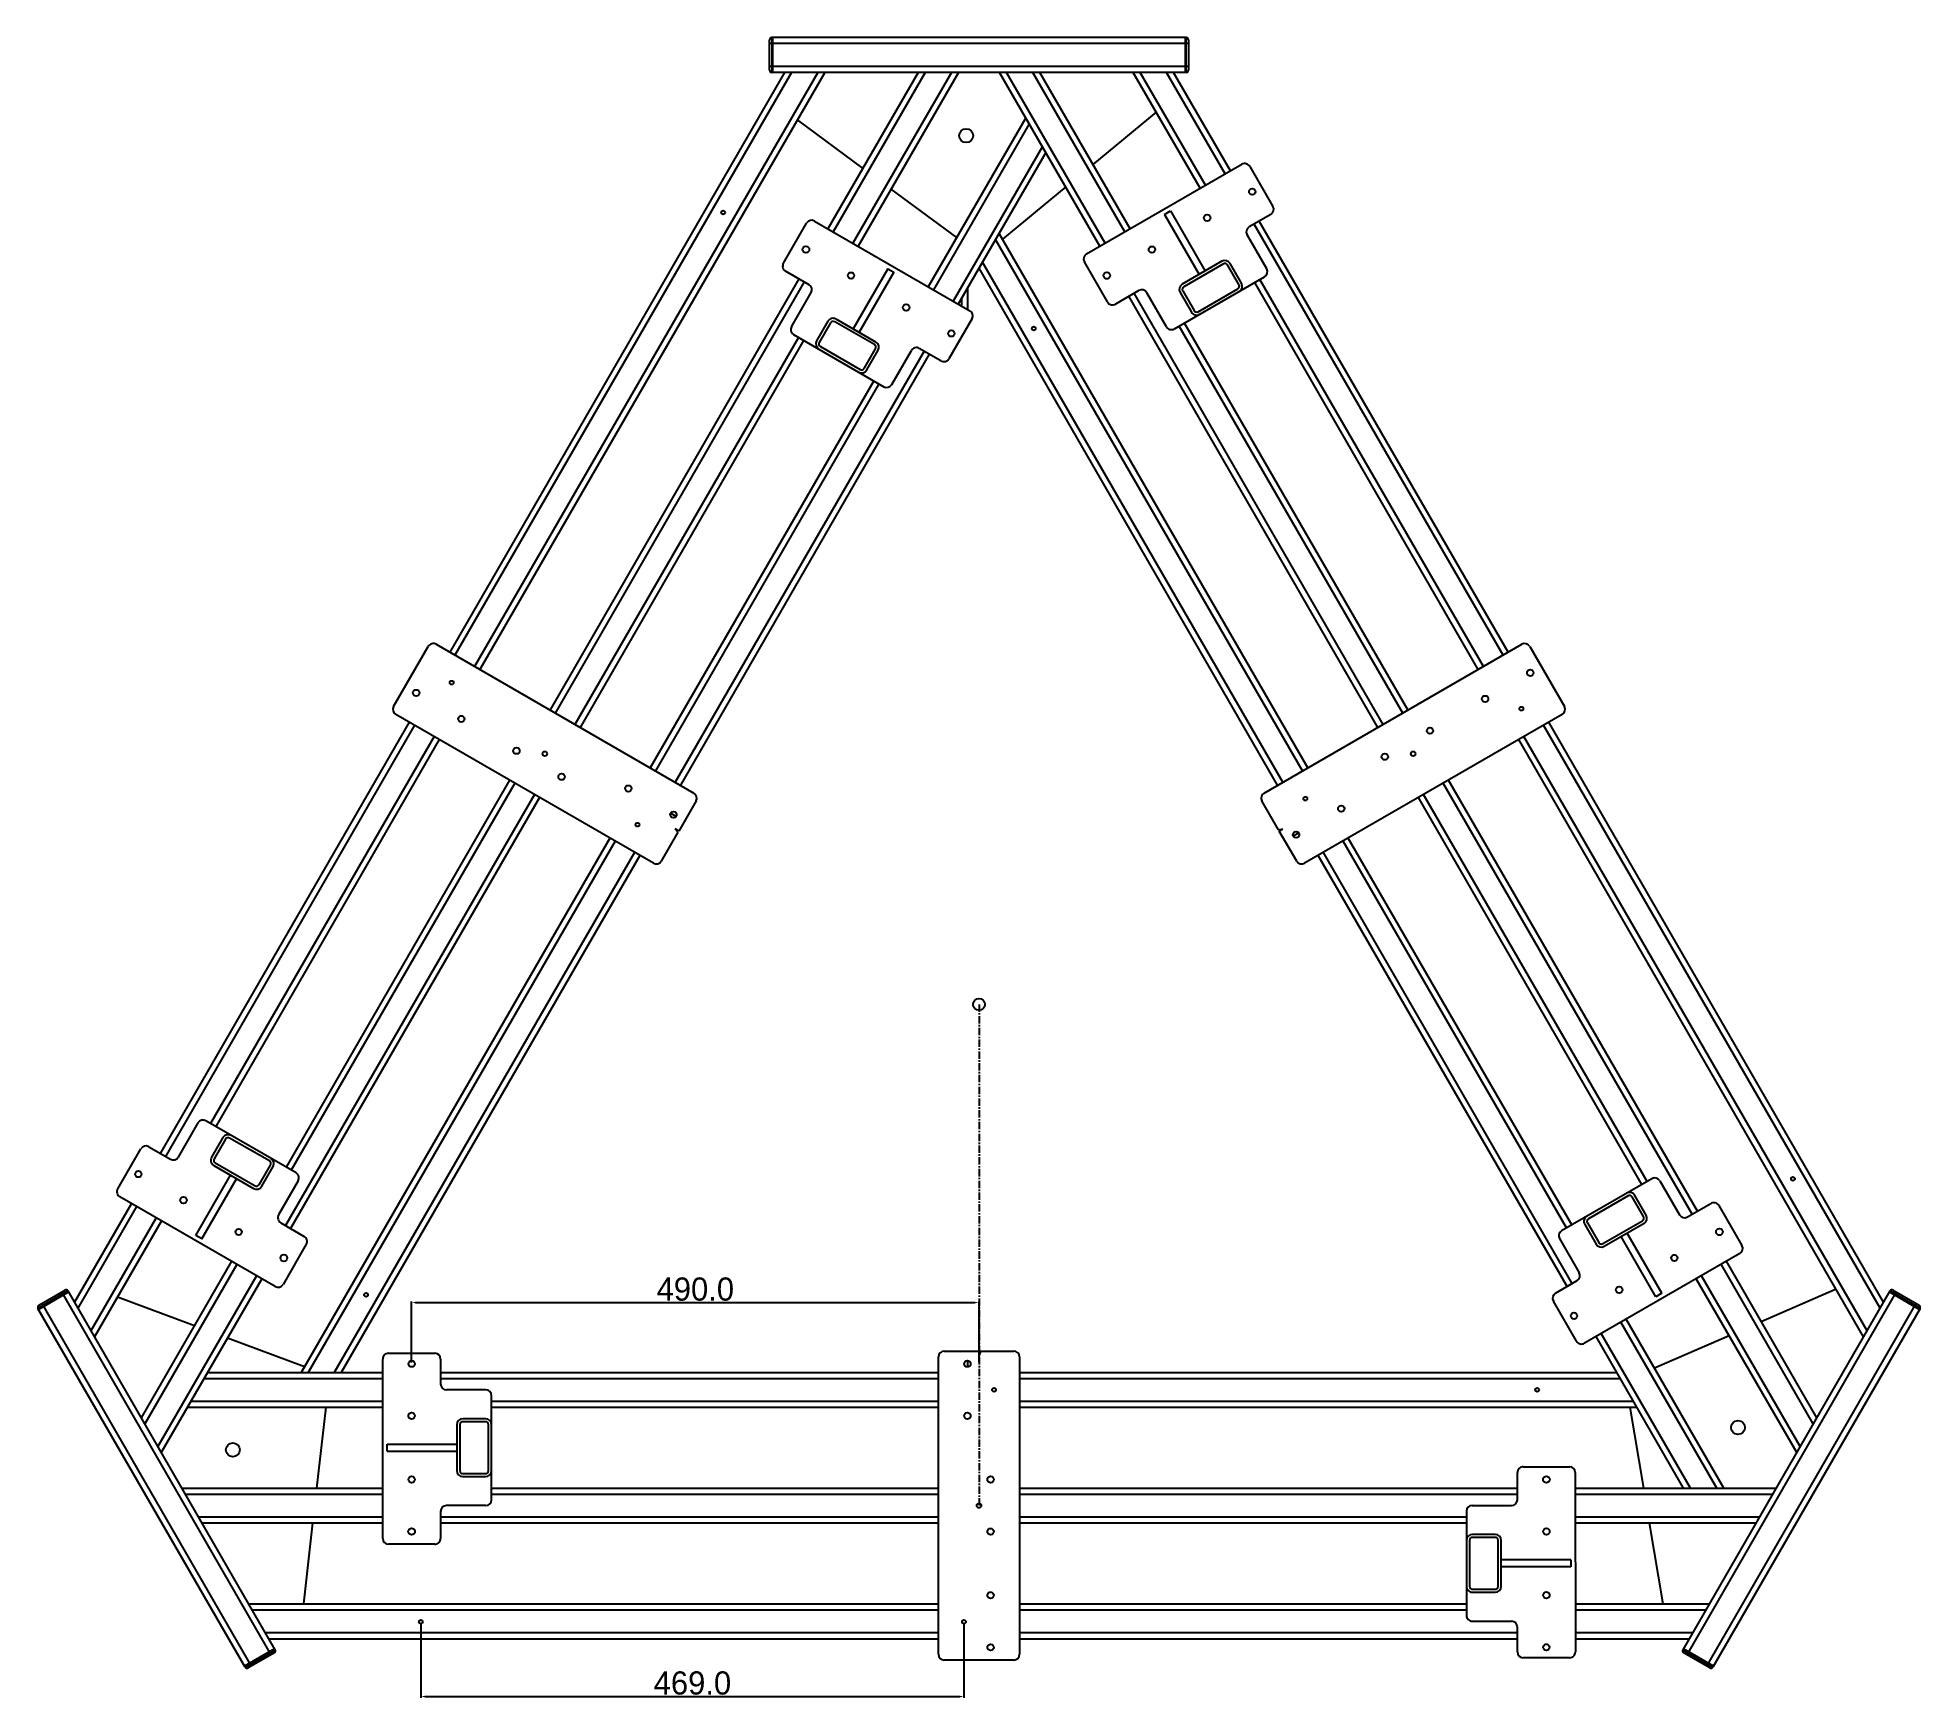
# Model space of a CAD drawing. Extents: x -813 to 813, y -600 to 835.
import ezdxf

# ---------------------------------------------------------------- set-up
doc = ezdxf.new("R2010")
doc.units = 0
doc.header["$MEASUREMENT"] = 0
doc.header["$PDSIZE"] = -1
doc.linetypes.add('CENTER', pattern=[10.16, 6.35, -1.27, 1.27, -1.27])
doc.layers.get('0').update_dxf_attribs({"linetype": 'CONTINUOUS'})
doc.layers.get('DEFPOINTS').update_dxf_attribs({"linetype": 'CONTINUOUS'})
doc.dimstyles.new('ISO-25', dxfattribs={"dimtxt": 2.5, "dimasz": 2.5, "dimexe": 1.25, "dimexo": 0.625, "dimtad": 1, "dimdsep": 46, "dimtxsty": 'STANDARD', "dimcen": 2.5, "dimadec": 0, "dimazin": 0, "dimtfac": 1, "dimtmove": 2, "dimatfit": 3, "dimfxl": 1, "dimtolj": 1, "dimtzin": 0, "dimarcsym": 0})

# ---------------------------------------------------------------- blocks, each defined once
blk = doc.blocks.new('*D41')
at = {"color": 0, "lineweight": -2, "transparency": 16777216}
for p, q in [((-490, -309.5), (-490, -256.6)), ((-486.7, -257.6), (-3.3, -257.6)), ((0, -309.5), (0, -256.6))]:
    blk.add_line(p, q, dxfattribs=at)
at = {"color": 0, "transparency": 16777216}
for points in [[(-486.7, -257.1), (-486.7, -258.2), (-490, -257.6)], [(-3.3, -257.1), (-3.3, -258.2), (0, -257.6)]]:
    blk.add_solid(points, dxfattribs=at)
at = {"layer": 'DEFPOINTS', "color": 0, "transparency": 16777216}
for p in [(0, -257.6), (-490, -310.5), (0, -310.5)]:
    blk.add_point(p, dxfattribs=at)
at = {"color": 0, "transparency": 16777216, "insert": (-245, -246.1), "char_height": 20, "attachment_point": 5}
blk.add_mtext('\\A1;490.0', dxfattribs=at)
blk = doc.blocks.new('*D43')
at = {"color": 0, "lineweight": -2, "transparency": 16777216}
for p, q in [((-482, -534.4), (-482, -599)), ((-13, -534.4), (-13, -599)), ((-478.7, -598), (-16.3, -598))]:
    blk.add_line(p, q, dxfattribs=at)
at = {"color": 0, "transparency": 16777216}
for points in [[(-478.7, -597.4), (-478.7, -598.5), (-482, -598)], [(-16.3, -597.4), (-16.3, -598.5), (-13, -598)]]:
    blk.add_solid(points, dxfattribs=at)
at = {"layer": 'DEFPOINTS', "color": 0, "transparency": 16777216}
for p in [(-482, -533.4), (-13, -533.4), (-13, -598)]:
    blk.add_point(p, dxfattribs=at)
at = {"color": 0, "transparency": 16777216, "insert": (-247.5, -586.4), "char_height": 20, "attachment_point": 5}
blk.add_mtext('\\A1;469.0', dxfattribs=at)

msp = doc.modelspace()

# ---------------------------------------------------------------- linework, layer by layer
at = {"color": 7, "linetype": 'Continuous'}
for p, q in [((-180.92, 807.16), (-180.92, 833.16)), ((180.92, 829.96), (-180.92, 829.96)), ((-178.92, 835.16), (-178.92, 805.16)), ((178.92, 835.16), (-178.92, 835.16)), ((-177.92, 805.16), (-177.92, 835.16)), ((177.92, 835.16), (177.92, 805.16)), ((178.92, 805.16), (178.92, 835.16)), ((180.92, 833.16), (180.92, 807.16)), ((-167.92, 805.16), (-457.09, 304.3)), ((-133.27, 805.16), (-431.11, 289.3)), ((180.92, 810.36), (-180.92, 810.36)), ((178.92, 805.16), (-178.92, 805.16)), ((-52.45, 805.16), (-130.48, 670)), ((-17.8, 805.16), (-104.5, 655)), ((104.5, 655), (17.8, 805.16)), ((130.48, 670.01), (52.45, 805.16)), ((191.09, 705.02), (133.27, 805.16)), ((217.07, 720.02), (167.92, 805.16)), ((40.41, 766), (-43.88, 620)), ((153.15, 770.73), (98.42, 725.54)), ((-157.01, 764.05), (-100.35, 722.18)), ((57.74, 736), (-17.9, 605)), ((92.81, 648.25), (227.03, 725.77)), ((233.86, 723.94), (253.86, 689.3)), ((-76.07, 704.24), (-19.42, 662.37)), ((74.96, 706.17), (20.22, 660.98)), ((160.11, 682.5), (165.3, 685.5)), ((165.3, 685.5), (195.31, 633.55)), ((-168.93, 640.24), (-148.92, 674.88)), ((-142.09, 676.71), (-7.86, 599.21)), ((160.11, 682.5), (190.12, 630.55)), ((252.03, 682.47), (233.34, 671.68)), ((457.09, 304.3), (242.07, 676.72)), ((283.89, 204.3), (17.32, 666)), ((248.51, 635.41), (231.51, 664.85)), ((-78.78, 635.54), (-108.78, 583.58)), ((-78.78, 635.54), (-73.59, 632.54)), ((257.9, 189.3), (0, 636)), ((110.98, 606.78), (90.98, 641.42)), ((209.86, 641.95), (175.57, 622.14)), ((211.16, 639.7), (176.87, 619.89)), ((224.51, 621.77), (214.71, 638.75)), ((226.77, 623.07), (216.96, 640.05)), ((-155.48, 626.7), (-370.49, 254.3)), ((-146.82, 621.7), (-167.1, 633.41)), ((-73.59, 632.54), (-103.59, 580.58)), ((168.75, 583.56), (246.69, 628.58)), ((189.27, 598.42), (223.56, 618.22)), ((431.11, 289.3), (238.09, 623.61)), ((-161.99, 585.43), (-144.99, 614.87)), ((-15, 610.02), (-15, 603.33)), ((138.08, 616.66), (117.81, 604.95)), ((344.51, 239.3), (129.5, 611.7)), ((161.92, 585.39), (144.92, 614.83)), ((173.67, 615.04), (183.47, 598.07)), ((175.92, 616.34), (185.72, 599.37)), ((-130.44, 590.08), (-140.24, 573.1)), ((-128.19, 588.78), (-137.99, 571.8)), ((-90.34, 569.93), (-124.63, 589.73)), ((-89.04, 572.18), (-123.33, 591.98)), ((-6.03, 592.38), (-26.03, 557.74)), ((370.49, 254.3), (177.48, 588.6)), ((-151.5, 573.6), (-344.51, 239.3)), ((-160.16, 578.6), (-82.22, 533.6)), ((-42.9, 561.7), (-257.9, 189.3)), ((-137.03, 568.25), (-102.74, 548.45)), ((-99.19, 549.4), (-89.39, 566.38)), ((-96.94, 548.1), (-87.14, 565.08)), ((-75.39, 535.43), (-58.39, 564.87)), ((-32.86, 555.91), (-51.56, 566.7)), ((-90.88, 538.6), (-283.88, 204.3)), ((-505.59, 257.28), (-475.61, 309.22)), ((-468.78, 311.05), (-246.21, 182.55)), ((246.21, 182.55), (468.78, 311.05)), ((475.61, 309.22), (505.6, 257.28)), ((-281.2, 121.95), (-503.76, 250.45)), ((503.77, 250.45), (281.2, 121.95)), ((-492.07, 243.7), (-707.09, -128.72)), ((-466.09, 228.7), (-659.11, -105.61)), ((763.93, -287.16), (466.09, 228.7)), ((781.25, -257.16), (492.08, 243.7)), ((-405.47, 193.7), (-598.48, -140.6)), ((620.48, -178.7), (405.47, 193.7)), ((-379.49, 178.7), (-594.5, -193.7)), ((-244.38, 175.72), (-259.37, 149.75)), ((258.75, 150.82), (244.38, 175.72)), ((572.5, -155.6), (379.49, 178.7)), ((-259.99, 148.68), (-274.37, 123.78)), ((-259.37, 149.75), (-262.4, 151.5)), ((-259.99, 148.68), (-262.4, 151.5)), ((258.75, 150.82), (262.41, 151.5)), ((259.38, 149.75), (262.41, 151.5)), ((274.37, 123.78), (259.38, 149.75)), ((-318.87, 143.7), (-585.43, -318)), ((511.88, -190.6), (318.87, 143.7)), ((-292.89, 128.7), (-550.79, -318)), ((507.9, -243.7), (292.89, 128.7)), ((-674.53, -102.48), (-691.53, -131.93)), ((-589.75, -145.64), (-667.7, -100.65)), ((-743.88, -159.45), (-723.88, -124.81)), ((-717.05, -122.97), (-698.36, -133.76)), ((-652.98, -115.15), (-662.78, -132.13)), ((-650.73, -116.45), (-660.53, -133.43)), ((-612.88, -135.29), (-647.18, -115.5)), ((-660.87, -139.23), (-626.58, -159.03)), ((-659.57, -136.98), (-625.28, -156.77)), ((-621.72, -155.82), (-611.93, -138.85)), ((-619.47, -157.12), (-609.68, -140.14)), ((-676.31, -199.6), (-646.32, -147.63)), ((-671.12, -202.59), (-641.13, -150.63)), ((-587.92, -152.47), (-604.92, -181.92)), ((581.16, -150.6), (503.22, -195.6)), ((587.99, -152.43), (604.99, -181.87)), ((-732.09, -172.02), (-781.25, -257.16)), ((-607.8, -243.75), (-742.05, -166.28)), ((560.64, -165.45), (526.34, -185.25)), ((573.99, -183.38), (564.19, -166.4)), ((576.24, -182.08), (566.44, -165.1)), ((611.82, -183.7), (632.1, -171.99)), ((638.93, -173.83), (658.92, -208.47)), ((-706.11, -187.02), (-763.93, -287.16)), ((-603.09, -188.75), (-582.8, -200.45)), ((523.14, -190.1), (532.94, -207.08)), ((525.39, -188.8), (535.19, -205.78)), ((538.74, -206.73), (573.04, -186.93)), ((540.04, -208.98), (574.34, -189.18)), ((-671.12, -202.59), (-676.31, -199.6)), ((-580.97, -207.28), (-600.97, -241.92)), ((501.39, -202.43), (518.39, -231.87)), ((584.59, -252.54), (554.59, -200.58)), ((589.79, -249.54), (559.79, -197.58)), ((-645.48, -222.01), (-723.51, -357.16)), ((657.09, -215.3), (522.86, -292.8)), ((723.51, -357.16), (645.48, -222)), ((-619.5, -237), (-706.19, -387.16)), ((497.87, -249.49), (516.56, -238.7)), ((706.19, -387.16), (619.5, -237)), ((-786.75, -247.64), (-812.73, -262.64)), ((-812.23, -263.5), (-786.25, -248.5)), ((-812, -259.9), (-789.48, -246.9)), ((-628.31, -571.66), (-809.23, -258.3)), ((-611.34, -561.86), (-792.25, -248.5)), ((-607.83, -557.53), (-786.75, -247.64)), ((-744.05, -252.73), (-677.54, -277.54)), ((516.03, -290.97), (496.04, -256.32)), ((589.79, -249.54), (584.59, -252.54)), ((786.75, -247.64), (607.83, -557.53)), ((792.25, -248.5), (611.34, -561.86)), ((809.23, -258.3), (628.31, -571.66)), ((740.19, -246.05), (675.6, -274.18)), ((786.25, -248.5), (812.23, -263.5)), ((812.73, -262.64), (786.75, -247.64)), ((789.48, -246.9), (812, -259.9)), ((-633.81, -572.53), (-812.73, -262.64)), ((643.17, -418), (558.88, -272)), ((812.73, -262.64), (633.81, -572.53)), ((-649.04, -288.17), (-582.54, -312.98)), ((608.53, -418), (532.9, -287)), ((647.92, -286.24), (583.34, -314.37)), ((-515, -461.41), (-515, -306.41)), ((-510, -301.41), (-470, -301.42)), ((-465, -306.42), (-465, -328)), ((-34.99, -561.5), (-34.99, -304.5)), ((-29.99, -299.5), (0, -299.5)), ((0, -299.5), (0, -303)), ((1.24, -299.5), (0, -303)), ((1.24, -299.5), (29.98, -299.5)), ((34.98, -304.5), (34.98, -561.5)), ((-666.26, -318), (-515, -318)), ((-465, -318), (-34.99, -318)), ((34.98, -318), (550.79, -318)), ((-426, -333), (-460, -333)), ((-421, -428), (-421, -338)), ((-683.58, -348), (-515, -348)), ((-571.85, -418), (-563.92, -348)), ((-421, -348), (-34.99, -348)), ((34.98, -348), (568.11, -348)), ((574.09, -418), (562.32, -348)), ((-451, -363.2), (-451, -402.8)), ((-448.4, -363.2), (-448.4, -402.8)), ((-426.2, -358), (-445.8, -358)), ((-426.2, -360.6), (-445.8, -360.6)), ((-423.6, -402.8), (-423.6, -363.2)), ((-511, -386), (-511, -380)), ((-511, -380), (-451, -380)), ((-511, -386), (-451, -386)), ((-445.8, -405.4), (-426.2, -405.4)), ((465, -427.92), (465, -404.5)), ((470, -399.5), (510, -399.5)), ((515, -404.5), (515.03, -559.5)), ((-688.39, -418), (-515, -418)), ((-445.8, -408), (-426.2, -408)), ((-421, -418), (-34.99, -418)), ((34.98, -418), (465, -418)), ((515, -418), (688.39, -418)), ((-465, -438), (-465, -461.42)), ((-426, -433), (-460, -433)), ((421, -437.92), (421.02, -527.92)), ((426, -432.92), (460, -432.92)), ((-671.07, -448), (-515, -448)), ((-583.18, -518), (-575.25, -448)), ((-465, -448), (-34.99, -448)), ((34.98, -448), (421, -448)), ((515, -448), (671.07, -448)), ((590.9, -518), (579.13, -448)), ((-470, -466.42), (-510, -466.41)), ((423.61, -463.12), (423.61, -502.72)), ((445.81, -457.92), (426.21, -457.92)), ((445.81, -460.52), (426.21, -460.52)), ((448.41, -502.72), (448.41, -463.12)), ((451.01, -502.72), (451.01, -463.12)), ((511.01, -479.91), (451.01, -479.92)), ((511.01, -485.91), (451.01, -485.92)), ((511.01, -479.91), (511.01, -485.91)), ((-630.65, -518), (-34.99, -518)), ((34.98, -518), (421.02, -518)), ((426.22, -505.32), (445.82, -505.32)), ((426.22, -507.92), (445.82, -507.92)), ((515.02, -518), (630.65, -518)), ((426.02, -532.92), (460.02, -532.92)), ((-613.33, -548), (-34.99, -548)), ((34.98, -548), (465.02, -548)), ((465.03, -559.5), (465.02, -537.92)), ((515.02, -548), (613.33, -548)), ((-608.33, -556.66), (-634.31, -571.66)), ((-633.81, -572.53), (-607.83, -557.53)), ((-608.56, -560.26), (-631.08, -573.26)), ((29.98, -566.5), (-29.99, -566.5)), ((510.03, -564.5), (470.03, -564.5)), ((607.83, -557.53), (633.81, -572.53)), ((634.31, -571.66), (608.33, -556.66)), ((631.08, -573.26), (608.56, -560.26))]:
    msp.add_line(p, q, dxfattribs=at)
at = {"color": 8, "linetype": 'Continuous'}
for p, q in [((-161.91, 805.16), (-452.59, 301.7)), ((-139.28, 805.16), (-435.61, 291.9)), ((-46.44, 805.16), (-125.98, 667.4)), ((-23.81, 805.16), (-109, 657.6)), ((109, 657.6), (23.81, 805.16)), ((125.97, 667.41), (46.44, 805.16)), ((195.6, 707.62), (139.28, 805.16)), ((212.57, 717.42), (161.91, 805.16)), ((43.42, 760.8), (-39.37, 617.4)), ((54.73, 741.2), (-22.4, 607.6)), ((452.59, 301.7), (237.57, 674.12)), ((279.38, 201.7), (14.32, 660.8)), ((262.41, 191.9), (3, 641.2)), ((-150.98, 624.1), (-365.98, 251.7)), ((-9.8, 619.03), (-9.8, 600.33)), ((435.61, 291.9), (242.6, 626.21)), ((349.01, 241.9), (134, 614.3)), ((365.98, 251.7), (172.97, 586)), ((-156, 576.2), (-349.01, 241.9)), ((-47.4, 564.3), (-262.41, 191.9)), ((-86.37, 536), (-279.38, 201.7)), ((-487.57, 241.1), (-702.59, -131.32)), ((-470.6, 231.3), (-663.61, -103.01)), ((766.93, -281.96), (470.6, 231.3)), ((778.25, -262.36), (487.57, 241.1)), ((-383.99, 181.3), (-599, -191.1)), ((-400.97, 191.1), (-593.98, -143.2)), ((577, -153), (384, 181.3)), ((615.98, -181.3), (400.97, 191.1)), ((-261.62, 162.38), (-266.37, 165.12)), ((276.18, 148.13), (271.43, 145.38)), ((-314.36, 141.1), (-579.43, -318)), ((-297.39, 131.3), (-556.8, -318)), ((512.4, -241.1), (297.39, 131.3)), ((507.37, -193.2), (314.37, 141.1)), ((-727.59, -174.62), (-778.25, -262.36)), ((-710.61, -184.42), (-766.93, -281.96)), ((-640.98, -224.61), (-720.51, -362.36)), ((720.51, -362.36), (640.98, -224.6)), ((-624, -234.4), (-709.2, -381.96)), ((709.2, -381.96), (624, -234.4)), ((637.16, -418), (554.37, -274.6)), ((614.53, -418), (537.4, -284.4)), ((-9.8, -307.76), (-9.8, -313.24)), ((-669.26, -323.2), (-515, -323.2)), ((-465, -323.2), (-34.99, -323.2)), ((34.98, -323.2), (553.79, -323.2)), ((-680.58, -342.8), (-515, -342.8)), ((-421, -342.8), (-34.99, -342.8)), ((34.98, -342.8), (565.11, -342.8)), ((-685.39, -423.2), (-515, -423.2)), ((-421, -423.2), (-34.99, -423.2)), ((34.98, -423.2), (465, -423.2)), ((515, -423.2), (685.39, -423.2)), ((-674.07, -442.8), (-515, -442.8)), ((-465, -442.8), (-34.99, -442.8)), ((34.98, -442.8), (421, -442.8)), ((515, -442.8), (674.07, -442.8)), ((-627.65, -523.2), (-34.99, -523.2)), ((34.98, -523.2), (421.02, -523.2)), ((515.02, -523.2), (627.65, -523.2)), ((-616.34, -542.8), (-34.99, -542.8)), ((34.98, -542.8), (465.02, -542.8)), ((515.02, -542.8), (616.34, -542.8))]:
    msp.add_line(p, q, dxfattribs=at)
at = {"color": 1, "linetype": 'CENTER'}
msp.add_line((0, 0), (0, -433), dxfattribs=at)
at = {"color": 7, "linetype": 'Continuous'}
for centre, radius in [((-11.13, 750.47), 6), ((235.99, 702.08), 2.74), ((197.02, 679.57), 2.83), ((-149.45, 652.09), 2.89), ((149.37, 652.05), 2.78), ((-110.53, 629.62), 2.78), ((110.45, 629.57), 2.89), ((-62.87, 602.1), 2.83), ((-23.9, 579.6), 2.74), ((-455.44, 277.96), 1.65), ((476.08, 286.41), 2.75), ((-486.08, 269.09), 2.75), ((437.11, 263.91), 2.75), ((-447.1, 246.59), 2.75), ((468.44, 255.44), 1.65), ((389.48, 236.41), 2.75), ((-399.47, 219.09), 2.75), ((-374.99, 216.5), 2), ((350.5, 213.91), 2.75), ((374.99, 216.5), 2), ((-360.5, 196.59), 2.75), ((-302.87, 186.41), 2.75), ((281.89, 177.76), 1.65), ((-263.9, 163.91), 2.75), ((312.87, 169.09), 2.75), ((-294.89, 155.24), 1.65), ((273.9, 146.59), 2.75), ((-726.01, -146.67), 2.74), ((-687.04, -169.16), 2.83), ((-639.37, -196.67), 2.78), ((639.45, -196.62), 2.89), ((-600.45, -219.13), 2.89), ((600.53, -219.09), 2.78), ((552.87, -246.6), 2.83), ((513.9, -269.1), 2.74), ((-490, -310.5), 2.74), ((-10, -310.5), 2.75), ((13, -333), 1.65), ((-490, -355.5), 2.83), ((-10, -355.5), 2.75), ((655.49, -365.6), 6), ((-644.36, -384.87), 6), ((-490, -410.53), 2.78), ((10, -410.5), 2.75), ((490, -410.44), 2.89), ((0, -433), 2), ((-490, -455.47), 2.89), ((10, -455.5), 2.75), ((490.01, -455.38), 2.78), ((10, -510.5), 2.75), ((490.02, -510.41), 2.83), ((-13, -533.41), 1.65), ((10, -555.5), 2.75), ((490.02, -555.41), 2.74)]:
    msp.add_circle(centre, radius, dxfattribs=at)
at = {"color": 1}
for centre in [(-220.94, 684.13), (47.39, 583.92), (702.94, -150.72), (-529.39, -250.92), (482, -333), (-482, -533.41)]:
    msp.add_circle(centre, 1.65, dxfattribs=at)
msp.add_circle((0, 0), 5.16)
at = {"color": 7, "linetype": 'Continuous'}
for centre, radius, start, end in [((-178.92, 833.16), 2, 90, 180), ((178.92, 833.16), 2, 0, 90), ((-178.92, 807.16), 2, 180, 270), ((178.92, 807.16), 2, 270, 0), ((229.53, 721.44), 5, 30, 120.01046), ((249.53, 686.8), 5, 300.01046, 30), ((-144.59, 672.38), 5, 60, 149.98954), ((235.84, 667.35), 5, 120.01046, 210.01046), ((-164.6, 637.74), 5, 149.98954, 240), ((95.31, 643.92), 5, 120.01046, 210), ((212.46, 637.45), 5.2, 30.01046, 120.01046), ((212.46, 637.45), 2.6, 30.01046, 120.01046), ((244.18, 632.9), 5, 300.01046, 30.01046), ((-149.32, 617.37), 5, 330, 60), ((178.17, 617.64), 5.2, 120.01046, 210.01046), ((178.17, 617.64), 2.6, 120.01046, 210.01046), ((222.26, 620.47), 2.6, 300.01046, 30.01046), ((222.26, 620.47), 5.2, 300.01046, 30.01046), ((115.31, 609.28), 5, 210, 300.01046), ((140.59, 612.33), 5, 30.01046, 120.01046), ((-157.66, 582.93), 5, 150, 240), ((-125.93, 587.48), 5.2, 60, 150), ((-125.93, 587.48), 2.6, 60, 150), ((-10.36, 594.88), 5, 329.98954, 60), ((166.25, 587.89), 5, 210.01046, 300.01046), ((187.97, 600.67), 5.2, 210.01046, 300.01046), ((187.97, 600.67), 2.6, 210.01046, 300.01046), ((-135.73, 570.5), 5.2, 150, 240), ((-135.73, 570.5), 2.6, 150, 240), ((-91.64, 567.68), 2.6, 330, 60), ((-91.64, 567.68), 5.2, 330, 60), ((-54.06, 562.37), 5, 60, 150), ((-30.36, 560.24), 5, 240, 329.98954), ((-101.44, 550.7), 5.2, 240, 330), ((-101.44, 550.7), 2.6, 240, 330), ((-79.72, 537.93), 5, 240, 330), ((-471.28, 306.72), 5, 60, 150), ((471.28, 306.72), 5, 30, 120), ((-501.26, 254.78), 5, 150, 240), ((501.27, 254.78), 5, 300, 30), ((-248.71, 178.22), 5, 330, 60), ((248.71, 178.22), 5, 120, 210), ((-278.7, 126.28), 5, 240, 330), ((278.7, 126.28), 5, 210, 300), ((-670.2, -104.98), 5, 60.01046, 150.01046), ((-648.48, -117.75), 5.2, 60.01046, 150.01046), ((-719.55, -127.31), 5, 60.01046, 150), ((-648.48, -117.75), 2.6, 60.01046, 150.01046), ((-695.86, -129.43), 5, 240.01046, 330.01046), ((-658.27, -134.73), 5.2, 150.01046, 240.01046), ((-658.27, -134.73), 2.6, 150.01046, 240.01046), ((-614.18, -137.55), 2.6, 330.01046, 60.01046), ((-614.18, -137.55), 5.2, 330.01046, 60.01046), ((-592.25, -149.97), 5, 330.01046, 60.01046), ((-739.55, -161.95), 5, 150, 240.01046), ((-623.98, -154.52), 5.2, 240.01046, 330.01046), ((-623.98, -154.52), 2.6, 240.01046, 330.01046), ((561.94, -167.7), 5.2, 30, 120), ((583.66, -154.93), 5, 30, 120), ((561.94, -167.7), 2.6, 30, 120), ((634.6, -176.33), 5, 29.98954, 120), ((-600.59, -184.41), 5, 150.01046, 240.01046), ((527.64, -187.5), 5.2, 120, 210), ((527.64, -187.5), 2.6, 120, 210), ((571.74, -184.68), 2.6, 300, 30), ((571.74, -184.68), 5.2, 300, 30), ((609.32, -179.37), 5, 210, 300), ((-585.3, -204.78), 5, 330, 60.01046), ((505.72, -199.93), 5, 120, 210), ((537.44, -204.48), 5.2, 210, 300), ((537.44, -204.48), 2.6, 210, 300), ((654.59, -210.97), 5, 300, 29.98954), ((-605.3, -239.42), 5, 240.01046, 330), ((514.06, -234.37), 5, 300, 30), ((-811, -261.64), 2, 120, 210), ((-788.48, -248.64), 2, 30, 120), ((500.37, -253.83), 5, 120, 209.98954), ((788.48, -248.64), 2, 60, 150), ((811, -261.64), 2, 330, 60), ((520.36, -288.47), 5, 209.98954, 300), ((-510, -306.41), 5, 89.98954, 180), ((-470, -306.42), 5, 0, 89.98954), ((-29.99, -304.5), 5, 90, 180), ((29.98, -304.5), 5, 0, 90), ((-460, -328), 5, 180, 270), ((-426, -338), 5, 0, 90), ((-445.8, -363.2), 5.2, 90, 180), ((-445.8, -363.2), 2.6, 90, 180), ((-426.2, -363.2), 5.2, 0, 90), ((-426.2, -363.2), 2.6, 0, 90), ((-445.8, -402.8), 5.2, 180, 270), ((-445.8, -402.8), 2.6, 180, 270), ((-426.2, -402.8), 2.6, 270, 0), ((-426.2, -402.8), 5.2, 270, 0), ((470, -404.5), 5, 90, 180.01046), ((510, -404.5), 5, 0.01046, 90), ((-460, -438), 5, 90, 180), ((-426, -428), 5, 270, 0), ((426, -437.92), 5, 90.01046, 180.01046), ((460, -427.92), 5, 270.01046, 0.01046), ((-510, -461.41), 5, 180, 269.98954), ((-470, -461.42), 5, 269.98954, 0), ((426.21, -463.12), 5.2, 90.01046, 180.01046), ((426.21, -463.12), 2.6, 90.01046, 180.01046), ((445.81, -463.12), 5.2, 0.01046, 90.01046), ((445.81, -463.12), 2.6, 0.01046, 90.01046), ((426.21, -502.72), 5.2, 180.01046, 270.01046), ((426.21, -502.72), 2.6, 180.01046, 270.01046), ((445.81, -502.72), 2.6, 270.01046, 0.01046), ((445.81, -502.72), 5.2, 270.01046, 0.01046), ((426.02, -527.92), 5, 180.01046, 270.01046), ((460.02, -537.92), 5, 0.01046, 90.01046), ((-609.56, -558.53), 2, 300, 30), ((-29.99, -561.5), 5, 180, 270), ((29.98, -561.5), 5, 270, 0), ((470.03, -559.5), 5, 180.01046, 270), ((510.03, -559.5), 5, 270, 0.01046), ((609.56, -558.53), 2, 150, 240), ((-632.08, -571.53), 2, 210, 300), ((632.08, -571.53), 2, 240, 330)]:
    msp.add_arc(centre, radius, start, end, dxfattribs=at)

# ---------------------------------------------------------------- dimensions: what is measured, and where the dimension line sits
at = {"color": 1}
for base, p1, p2, picture, middle in [((0, -257.63), (-490, -310.5), (0, -310.5), '*D41', (-245, -246.1)), ((-13, -597.97), (-482, -533.41), (-13, -533.41), '*D43', (-247.5, -586.44))]:
    dim = msp.add_linear_dim(base=base, p1=p1, p2=p2, dimstyle='ISO-25', override={"dimtxt": 20, "dimasz": 3.302, "dimexe": 1, "dimexo": 1, "dimgap": 1.524, "dimtih": 1, "dimtoh": 1, "dimdec": 1, "dimzin": 0, "dimtdec": 1, "dimtmove": 0}, dxfattribs=at)
    dim.commit()
    dim.dimension.update_dxf_attribs({"geometry": picture, "text_midpoint": middle})

doc.saveas('drawing.dxf')
